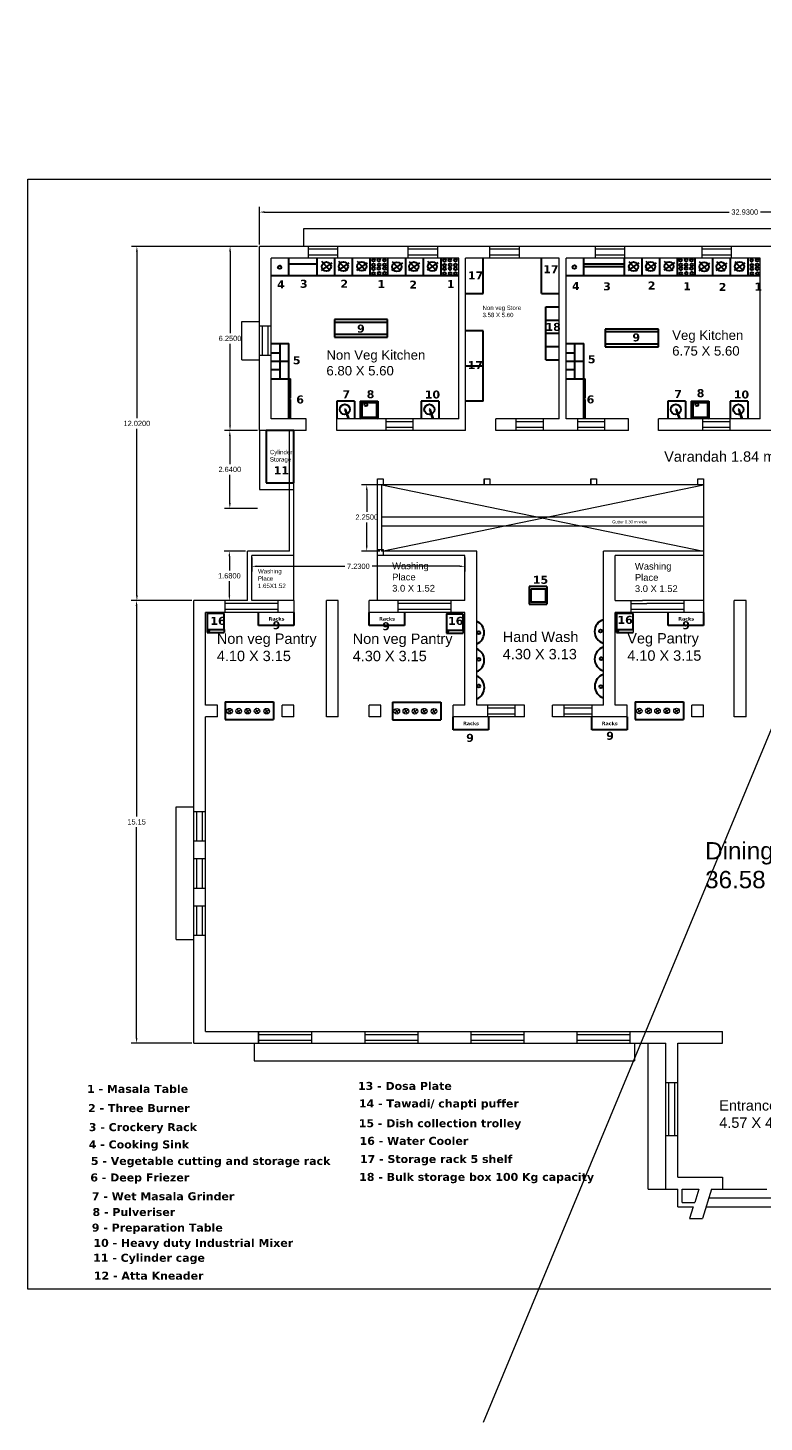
# Model space of a CAD drawing. Header units: inches. Extents: x 101 to 668, y -217 to 99.
# Drawn here: x 620.51 to 645.49, y -95.66 to -48.35 of the extents above; entities that cross this region are included whole.
import ezdxf

# ---------------------------------------------------------------- set-up
doc = ezdxf.new("R2010")
doc.units = ezdxf.units.IN
doc.header["$MEASUREMENT"] = 0
doc.styles.get("Standard").update_dxf_attribs({"font": 'arial.ttf'})
doc.dimstyles.get("Standard").update_dxf_attribs({"dimtxt": 0.18, "dimasz": 0.18, "dimexe": 0.18, "dimexo": 0.0625, "dimgap": 0.09, "dimtad": 0, "dimtih": 1, "dimtoh": 1, "dimdec": 4, "dimzin": 0, "dimdsep": 46, "dimtxsty": 'Standard', "dimcen": 0.09, "dimadec": 0, "dimazin": 0, "dimtfac": 1, "dimtdec": 4, "dimtofl": 0, "dimtmove": 0, "dimatfit": 3, "dimfxl": 1, "dimtolj": 1, "dimtzin": 0, "dimarcsym": 0})

# ---------------------------------------------------------------- blocks, each defined once
blk = doc.blocks.new('*D173')
at = {"color": 0, "lineweight": -2}
for p, q in [((632.456, -63.853), (631.828, -63.853)), ((632.008, -64.033), (632.008, -64.771)), ((632.008, -65.923), (632.008, -65.135)), ((632.456, -66.103), (631.828, -66.103))]:
    blk.add_line(p, q, dxfattribs=at)
at = {"color": 0}
for points in [[(631.978, -64.033), (632.038, -64.033), (632.008, -63.853)], [(631.978, -65.923), (632.038, -65.923), (632.008, -66.103)]]:
    blk.add_solid(points, dxfattribs=at)
at = {"layer": 'Defpoints', "color": 0}
for p in [(632.008, -63.853), (632.519, -63.853), (632.519, -66.103)]:
    blk.add_point(p, dxfattribs=at)
at = {"color": 0, "insert": (632.008, -64.953), "char_height": 0.18, "attachment_point": 5}
blk.add_mtext('\\A1;2.2500', dxfattribs=at)
blk = doc.blocks.new('*D174')
at = {"color": 0, "lineweight": -2}
for p, q in [((626.076, -67.783), (624.019, -67.783)), ((624.199, -67.963), (624.199, -75.111)), ((624.199, -82.623), (624.199, -75.475)), ((626.076, -82.803), (624.019, -82.803))]:
    blk.add_line(p, q, dxfattribs=at)
at = {"color": 0}
for points in [[(624.169, -67.963), (624.229, -67.963), (624.199, -67.783)], [(624.169, -82.623), (624.229, -82.623), (624.199, -82.803)]]:
    blk.add_solid(points, dxfattribs=at)
at = {"layer": 'Defpoints', "color": 0}
for p in [(626.139, -67.783), (624.199, -82.803), (626.139, -82.803)]:
    blk.add_point(p, dxfattribs=at)
at = {"color": 0, "insert": (624.199, -75.293), "char_height": 0.18, "attachment_point": 5}
blk.add_mtext('\\A1;15.15', dxfattribs=at)
blk = doc.blocks.new('*D175')
at = {"color": 0, "lineweight": -2}
for p, q in [((627.896, -66.103), (627.167, -66.103)), ((627.347, -66.283), (627.347, -66.761)), ((627.347, -67.603), (627.347, -67.125)), ((627.896, -67.783), (627.167, -67.783))]:
    blk.add_line(p, q, dxfattribs=at)
at = {"color": 0}
for points in [[(627.317, -66.283), (627.377, -66.283), (627.347, -66.103)], [(627.317, -67.603), (627.377, -67.603), (627.347, -67.783)]]:
    blk.add_solid(points, dxfattribs=at)
at = {"layer": 'Defpoints', "color": 0}
for p in [(627.347, -66.103), (627.959, -66.103), (627.959, -67.783)]:
    blk.add_point(p, dxfattribs=at)
at = {"color": 0, "insert": (627.347, -66.943), "char_height": 0.18, "attachment_point": 5}
blk.add_mtext('\\A1;1.6800', dxfattribs=at)
blk = doc.blocks.new('*D176')
at = {"color": 0, "lineweight": -2}
for p, q in [((628.306, -62.013), (627.183, -62.013)), ((627.363, -62.193), (627.363, -63.151)), ((627.363, -64.473), (627.363, -63.515)), ((628.306, -64.653), (627.183, -64.653))]:
    blk.add_line(p, q, dxfattribs=at)
at = {"color": 0}
for points in [[(627.333, -62.193), (627.393, -62.193), (627.363, -62.013)], [(627.333, -64.473), (627.393, -64.473), (627.363, -64.653)]]:
    blk.add_solid(points, dxfattribs=at)
at = {"layer": 'Defpoints', "color": 0}
for p in [(627.363, -62.013), (628.369, -62.013), (628.369, -64.653)]:
    blk.add_point(p, dxfattribs=at)
at = {"color": 0, "insert": (627.363, -63.333), "char_height": 0.18, "attachment_point": 5}
blk.add_mtext('\\A1;2.6400', dxfattribs=at)
blk = doc.blocks.new('*D177')
at = {"color": 0, "lineweight": -2}
for p, q in [((628.306, -55.763), (627.19, -55.763)), ((627.37, -55.943), (627.37, -58.706)), ((627.37, -61.833), (627.37, -59.07)), ((628.306, -62.013), (627.19, -62.013))]:
    blk.add_line(p, q, dxfattribs=at)
at = {"color": 0}
for points in [[(627.34, -55.943), (627.4, -55.943), (627.37, -55.763)], [(627.34, -61.833), (627.4, -61.833), (627.37, -62.013)]]:
    blk.add_solid(points, dxfattribs=at)
at = {"layer": 'Defpoints', "color": 0}
for p in [(628.369, -55.763), (627.37, -62.013), (628.369, -62.013)]:
    blk.add_point(p, dxfattribs=at)
at = {"color": 0, "insert": (627.37, -58.888), "char_height": 0.18, "attachment_point": 5}
blk.add_mtext('\\A1;6.2500', dxfattribs=at)
blk = doc.blocks.new('*D178')
at = {"color": 0, "lineweight": -2}
for p, q in [((628.369, -55.701), (628.369, -54.42)), ((628.549, -54.6), (644.301, -54.6)), ((661.119, -54.6), (645.367, -54.6)), ((661.299, -55.701), (661.299, -54.42))]:
    blk.add_line(p, q, dxfattribs=at)
at = {"color": 0}
for points in [[(628.549, -54.57), (628.549, -54.63), (628.369, -54.6)], [(661.119, -54.57), (661.119, -54.63), (661.299, -54.6)]]:
    blk.add_solid(points, dxfattribs=at)
at = {"layer": 'Defpoints', "color": 0}
for p in [(661.299, -54.6), (628.369, -55.763), (661.299, -55.763)]:
    blk.add_point(p, dxfattribs=at)
at = {"color": 0, "insert": (644.834, -54.6), "char_height": 0.18, "attachment_point": 5}
blk.add_mtext('\\A1;32.9300', dxfattribs=at)
blk = doc.blocks.new('*D168')
at = {"color": 0, "lineweight": -2}
for p, q in [((628.306, -55.763), (624.029, -55.763)), ((624.209, -55.943), (624.209, -61.591)), ((624.209, -67.603), (624.209, -61.955)), ((626.076, -67.783), (624.029, -67.783))]:
    blk.add_line(p, q, dxfattribs=at)
at = {"color": 0}
for points in [[(624.179, -55.943), (624.239, -55.943), (624.209, -55.763)], [(624.179, -67.603), (624.239, -67.603), (624.209, -67.783)]]:
    blk.add_solid(points, dxfattribs=at)
at = {"layer": 'Defpoints', "color": 0}
for p in [(624.209, -55.763), (628.369, -55.763), (626.139, -67.783)]:
    blk.add_point(p, dxfattribs=at)
at = {"color": 0, "insert": (624.209, -61.773), "char_height": 0.18, "attachment_point": 5}
blk.add_mtext('\\A1;12.0200', dxfattribs=at)
blk = doc.blocks.new('*D169')
at = {"color": 0, "lineweight": -2}
for p, q in [((628.109, -66.316), (628.109, -66.8)), ((628.289, -66.62), (631.261, -66.62)), ((635.159, -66.62), (632.187, -66.62)), ((635.339, -66.316), (635.339, -66.8))]:
    blk.add_line(p, q, dxfattribs=at)
at = {"color": 0}
for points in [[(628.289, -66.59), (628.289, -66.65), (628.109, -66.62)], [(635.159, -66.59), (635.159, -66.65), (635.339, -66.62)]]:
    blk.add_solid(points, dxfattribs=at)
at = {"layer": 'Defpoints', "color": 0}
for p in [(628.109, -66.253), (635.339, -66.253), (635.339, -66.62)]:
    blk.add_point(p, dxfattribs=at)
at = {"color": 0, "insert": (631.724, -66.62), "char_height": 0.18, "attachment_point": 5}
blk.add_mtext('\\A1;7.2300', dxfattribs=at)
blk = doc.blocks.new('*D170')
at = {"color": 0, "lineweight": -2}
for p, q in [((628.306, -62.013), (627.183, -62.013)), ((627.363, -62.193), (627.363, -63.151)), ((627.363, -64.473), (627.363, -63.515)), ((628.306, -64.653), (627.183, -64.653))]:
    blk.add_line(p, q, dxfattribs=at)
at = {"color": 0}
for points in [[(627.333, -62.193), (627.393, -62.193), (627.363, -62.013)], [(627.333, -64.473), (627.393, -64.473), (627.363, -64.653)]]:
    blk.add_solid(points, dxfattribs=at)
at = {"layer": 'Defpoints', "color": 0}
for p in [(627.363, -62.013), (628.369, -62.013), (628.369, -64.653)]:
    blk.add_point(p, dxfattribs=at)
at = {"color": 0, "insert": (627.363, -63.333), "char_height": 0.18, "attachment_point": 5}
blk.add_mtext('\\A1;2.6400', dxfattribs=at)
blk = doc.blocks.new('*D171')
at = {"color": 0, "lineweight": -2}
for p, q in [((628.306, -55.763), (627.19, -55.763)), ((627.37, -55.943), (627.37, -58.706)), ((627.37, -61.833), (627.37, -59.07)), ((628.306, -62.013), (627.19, -62.013))]:
    blk.add_line(p, q, dxfattribs=at)
at = {"color": 0}
for points in [[(627.34, -55.943), (627.4, -55.943), (627.37, -55.763)], [(627.34, -61.833), (627.4, -61.833), (627.37, -62.013)]]:
    blk.add_solid(points, dxfattribs=at)
at = {"layer": 'Defpoints', "color": 0}
for p in [(628.369, -55.763), (627.37, -62.013), (628.369, -62.013)]:
    blk.add_point(p, dxfattribs=at)
at = {"color": 0, "insert": (627.37, -58.888), "char_height": 0.18, "attachment_point": 5}
blk.add_mtext('\\A1;6.2500', dxfattribs=at)
blk = doc.blocks.new('*D172')
at = {"color": 0, "lineweight": -2}
for p, q in [((628.369, -55.701), (628.369, -54.42)), ((628.549, -54.6), (644.301, -54.6)), ((661.119, -54.6), (645.367, -54.6)), ((661.299, -55.701), (661.299, -54.42))]:
    blk.add_line(p, q, dxfattribs=at)
at = {"color": 0}
for points in [[(628.549, -54.57), (628.549, -54.63), (628.369, -54.6)], [(661.119, -54.57), (661.119, -54.63), (661.299, -54.6)]]:
    blk.add_solid(points, dxfattribs=at)
at = {"layer": 'Defpoints', "color": 0}
for p in [(661.299, -54.6), (628.369, -55.763), (661.299, -55.763)]:
    blk.add_point(p, dxfattribs=at)
at = {"color": 0, "insert": (644.834, -54.6), "char_height": 0.18, "attachment_point": 5}
blk.add_mtext('\\A1;32.9300', dxfattribs=at)

msp = doc.modelspace()

# ---------------------------------------------------------------- linework, layer by layer
for p, q in [((635.97259, -95.65996), (655.61376, -48.34965)), ((659.53628, -55.16302), (629.86594, -55.16302)), ((629.86594, -55.16302), (629.86594, -55.76302)), ((659.53628, -55.16302), (629.86594, -55.16302)), ((629.86594, -55.16302), (629.86594, -55.76302)), ((661.29895, -55.76302), (628.36895, -55.76302)), ((628.36895, -62.01302), (628.36895, -55.76302)), ((661.29895, -55.76302), (628.36895, -55.76302)), ((628.36895, -62.01302), (628.36895, -55.76302)), ((630.01594, -55.76302), (630.01594, -56.16302)), ((630.01594, -55.76302), (630.01594, -56.16302)), ((631.01594, -55.76302), (631.01594, -56.16302)), ((631.01594, -55.76302), (631.01594, -56.16302)), ((633.40533, -55.76302), (633.40533, -56.16302)), ((633.40533, -55.76302), (633.40533, -56.16302)), ((634.40533, -55.76302), (634.40533, -56.16302)), ((634.40533, -55.76302), (634.40533, -56.16302)), ((636.17447, -55.76302), (636.17447, -56.16302)), ((636.17447, -55.76302), (636.17447, -56.16302)), ((637.17447, -55.76302), (637.17447, -56.16302)), ((637.17447, -55.76302), (637.17447, -56.16302)), ((639.75857, -55.76302), (639.75857, -56.16302)), ((639.75857, -55.76302), (639.75857, -56.16302)), ((640.75857, -55.76302), (640.75857, -56.16302)), ((640.75857, -55.76302), (640.75857, -56.16302)), ((643.37711, -55.76302), (643.37711, -56.16302)), ((643.37711, -55.76302), (643.37711, -56.16302)), ((644.37711, -55.76302), (644.37711, -56.16302)), ((644.37711, -55.76302), (644.37711, -56.16302)), ((632.34895, -56.16302), (628.76895, -56.16302)), ((628.76895, -61.61302), (628.76895, -56.16302)), ((632.34895, -56.16302), (628.76895, -56.16302)), ((628.76895, -61.61302), (628.76895, -56.16302)), ((631.01594, -55.86302), (630.01594, -55.86302)), ((631.01594, -55.86302), (630.01594, -55.86302)), ((631.01594, -56.06302), (630.01594, -56.06302)), ((631.01594, -56.06302), (630.01594, -56.06302)), ((635.12895, -56.16302), (632.34895, -56.16302)), ((635.12895, -56.16302), (632.34895, -56.16302)), ((634.40533, -55.86302), (633.40533, -55.86302)), ((634.40533, -55.86302), (633.40533, -55.86302)), ((634.40533, -56.06302), (633.40533, -56.06302)), ((634.40533, -56.06302), (633.40533, -56.06302)), ((635.12895, -57.68302), (635.12895, -56.16302)), ((638.10895, -56.16302), (635.35895, -56.16302)), ((638.53895, -56.16302), (635.35895, -56.16302)), ((635.35895, -57.68302), (635.35895, -56.16302)), ((635.95895, -57.36302), (635.95895, -56.16302)), ((637.17447, -55.86302), (636.17447, -55.86302)), ((637.17447, -55.86302), (636.17447, -55.86302)), ((637.17447, -56.06302), (636.17447, -56.06302)), ((637.17447, -56.06302), (636.17447, -56.06302)), ((638.53895, -56.16302), (638.33895, -56.16302)), ((638.53895, -61.61302), (638.53895, -56.16302)), ((642.31109, -56.16302), (638.76895, -56.16302)), ((642.31109, -56.16302), (638.76895, -56.16302)), ((638.76895, -61.61302), (638.76895, -56.16302)), ((640.75857, -55.86302), (639.75857, -55.86302)), ((640.75857, -55.86302), (639.75857, -55.86302)), ((640.75857, -56.06302), (639.75857, -56.06302)), ((640.75857, -56.06302), (639.75857, -56.06302)), ((645.12373, -56.16302), (642.31109, -56.16302)), ((645.35373, -56.16302), (642.31109, -56.16302)), ((644.37711, -55.86302), (643.37711, -55.86302)), ((644.37711, -55.86302), (643.37711, -55.86302)), ((644.37711, -56.06302), (643.37711, -56.06302)), ((644.37711, -56.06302), (643.37711, -56.06302)), ((645.35373, -57.68302), (645.35373, -56.16302)), ((635.12895, -61.61302), (635.12895, -57.68302)), ((635.35895, -62.01302), (635.35895, -57.68302)), ((645.35373, -61.61302), (645.35373, -57.68302)), ((627.76895, -59.60861), (627.76895, -58.30861)), ((627.76895, -58.30861), (628.36895, -58.30861)), ((627.76895, -59.60861), (627.76895, -58.30861)), ((627.76895, -58.30861), (628.36895, -58.30861)), ((628.36895, -58.45861), (628.76895, -58.45861)), ((628.36895, -58.45861), (628.76895, -58.45861)), ((628.46895, -59.45861), (628.46895, -58.45861)), ((628.46895, -59.45861), (628.46895, -58.45861)), ((628.66895, -59.45861), (628.66895, -58.45861)), ((628.66895, -59.45861), (628.66895, -58.45861)), ((627.76895, -59.60861), (628.36895, -59.60861)), ((627.76895, -59.60861), (628.36895, -59.60861)), ((628.36895, -59.45861), (628.76895, -59.45861)), ((628.36895, -59.45861), (628.76895, -59.45861)), ((629.94895, -61.61302), (628.76895, -61.61302)), ((629.94895, -61.61302), (628.76895, -61.61302)), ((629.94895, -62.01302), (629.94895, -61.61302)), ((629.94895, -62.01302), (629.94895, -61.61302)), ((632.57895, -61.61302), (630.98895, -61.61302)), ((630.98895, -62.01302), (630.98895, -61.61302)), ((632.57895, -61.61302), (630.98895, -61.61302)), ((630.98895, -62.01302), (630.98895, -61.61302)), ((635.12895, -61.61302), (632.57895, -61.61302)), ((635.12895, -61.61302), (632.57895, -61.61302)), ((632.66895, -62.01302), (632.66895, -61.61302)), ((632.66895, -62.01302), (632.66895, -61.61302)), ((633.58895, -61.71302), (632.66895, -61.71302)), ((633.58895, -61.71302), (632.66895, -61.71302)), ((633.58895, -61.91302), (632.66895, -61.91302)), ((633.58895, -61.91302), (632.66895, -61.91302)), ((633.58895, -62.01302), (633.58895, -61.61302)), ((633.58895, -62.01302), (633.58895, -61.61302)), ((638.10895, -61.61302), (636.38895, -61.61302)), ((636.38895, -62.01302), (636.38895, -61.61302)), ((638.53895, -61.61302), (636.38895, -61.61302)), ((636.38895, -62.01302), (636.38895, -61.61302)), ((637.07895, -62.01302), (637.07895, -61.61302)), ((637.07895, -62.01302), (637.07895, -61.61302)), ((638.00895, -61.71302), (637.07895, -61.71302)), ((638.00895, -61.71302), (637.07895, -61.71302)), ((638.00895, -61.91302), (637.07895, -61.91302)), ((638.00895, -61.91302), (637.07895, -61.91302)), ((638.00895, -62.01302), (638.00895, -61.61302)), ((638.00895, -62.01302), (638.00895, -61.61302)), ((638.53895, -61.61302), (638.33895, -61.61302)), ((640.88895, -61.61302), (638.76895, -61.61302)), ((640.88895, -61.61302), (638.76895, -61.61302)), ((639.16895, -62.01302), (639.16895, -61.61302)), ((639.16895, -62.01302), (639.16895, -61.61302)), ((640.08895, -61.71302), (639.16895, -61.71302)), ((640.08895, -61.71302), (639.16895, -61.71302)), ((640.08895, -61.91302), (639.16895, -61.91302)), ((640.08895, -61.91302), (639.16895, -61.91302)), ((640.08895, -62.01302), (640.08895, -61.61302)), ((640.08895, -62.01302), (640.08895, -61.61302)), ((640.88895, -62.01302), (640.88895, -61.61302)), ((640.88895, -62.01302), (640.88895, -61.61302)), ((645.12373, -61.61302), (641.90895, -61.61302)), ((641.90895, -62.01302), (641.90895, -61.61302)), ((645.35373, -61.61302), (641.90895, -61.61302)), ((641.90895, -62.01302), (641.90895, -61.61302)), ((643.40895, -62.01302), (643.40895, -61.61302)), ((643.40895, -62.01302), (643.40895, -61.61302)), ((644.33895, -61.71302), (643.40895, -61.71302)), ((644.33895, -61.71302), (643.40895, -61.71302)), ((644.33895, -61.91302), (643.40895, -61.91302)), ((644.33895, -61.91302), (643.40895, -61.91302)), ((644.33895, -62.01302), (644.33895, -61.61302)), ((644.33895, -62.01302), (644.33895, -61.61302)), ((628.36895, -62.01302), (628.36895, -64.01302)), ((629.38895, -62.01302), (628.36895, -62.01302)), ((629.38895, -62.01302), (628.59895, -62.01302)), ((628.59895, -62.01302), (628.59895, -63.78302)), ((629.94895, -62.01302), (629.38895, -62.01302)), ((629.38895, -64.65302), (629.38895, -62.01302)), ((629.94895, -62.01302), (629.53895, -62.01302)), ((629.53895, -65.35302), (629.53895, -62.01302)), ((635.35895, -62.01302), (630.98895, -62.01302)), ((635.35895, -62.01302), (630.98895, -62.01302)), ((640.88895, -62.01302), (636.38895, -62.01302)), ((640.88895, -62.01302), (636.38895, -62.01302)), ((645.89895, -62.01302), (641.90895, -62.01302)), ((645.89895, -62.01302), (641.90895, -62.01302)), ((628.59895, -63.78302), (629.53895, -63.78302)), ((629.53895, -66.10302), (629.53895, -63.78302)), ((632.36895, -63.85302), (632.36895, -63.65302)), ((632.36895, -63.65302), (632.56895, -63.65302)), ((643.43895, -63.85302), (632.36895, -63.85302)), ((632.36895, -67.78302), (632.36895, -63.85302)), ((632.56895, -63.85302), (632.36895, -63.85302)), ((632.51895, -66.10302), (632.51895, -63.85302)), ((632.51895, -63.85302), (643.43895, -66.10302)), ((632.51895, -66.10302), (643.43895, -63.85302)), ((632.56895, -63.65302), (632.56895, -63.85302)), ((635.98895, -63.65302), (635.98895, -63.85302)), ((635.98895, -63.85302), (635.98895, -63.65302)), ((635.98895, -63.65302), (636.18895, -63.65302)), ((636.18895, -63.85302), (635.98895, -63.85302)), ((636.18895, -63.65302), (636.18895, -63.85302)), ((639.60895, -63.65302), (639.60895, -63.85302)), ((639.60895, -63.85302), (639.60895, -63.65302)), ((639.60895, -63.65302), (639.80895, -63.65302)), ((639.80895, -63.85302), (639.60895, -63.85302)), ((639.80895, -63.65302), (639.80895, -63.85302)), ((643.23895, -63.85302), (643.23895, -63.65302)), ((643.23895, -63.65302), (643.43895, -63.65302)), ((643.43895, -63.85302), (643.23895, -63.85302)), ((643.43895, -63.65302), (643.43895, -63.85302)), ((643.43895, -63.85302), (643.43895, -68.18302)), ((628.36895, -64.01302), (629.53895, -64.01302)), ((629.38895, -64.65302), (629.38895, -64.01302)), ((629.38895, -66.10302), (629.38895, -64.65302)), ((643.43895, -64.95302), (632.51895, -64.95302)), ((643.43895, -65.25302), (632.51895, -65.25302)), ((628.36895, -66.10302), (627.95895, -66.10302)), ((627.95895, -67.78302), (627.95895, -66.10302)), ((629.38895, -66.10302), (628.36895, -66.10302)), ((629.53895, -67.78302), (629.53895, -66.10302)), ((632.36895, -66.25302), (632.36895, -66.05302)), ((632.36895, -66.05302), (632.56895, -66.05302)), ((635.73895, -66.10302), (632.51895, -66.10302)), ((632.56895, -66.05302), (632.56895, -66.25302)), ((635.73895, -71.33302), (635.73895, -66.10302)), ((643.43895, -66.10302), (640.03895, -66.10302)), ((640.03895, -67.78302), (640.03895, -66.10302)), ((629.53895, -66.25302), (628.10895, -66.25302)), ((628.10895, -67.78302), (628.10895, -66.25302)), ((635.33895, -66.25302), (632.36895, -66.25302)), ((632.56895, -66.25302), (632.36895, -66.25302)), ((635.33895, -67.78302), (635.33895, -66.25302)), ((643.43895, -66.25302), (640.43895, -66.25302)), ((640.43895, -67.78302), (640.43895, -66.25302)), ((627.95895, -67.78302), (626.13895, -67.78302)), ((626.13895, -82.80302), (626.13895, -67.78302)), ((627.19665, -67.78302), (627.19665, -68.18302)), ((628.10895, -67.88302), (627.19665, -67.88302)), ((628.99665, -68.08302), (627.19665, -68.08302)), ((629.53895, -67.78302), (628.10895, -67.78302)), ((628.99665, -67.88302), (628.10895, -67.88302)), ((628.99665, -67.78302), (628.99665, -68.18302)), ((629.53895, -67.78302), (629.53895, -68.18302)), ((631.03895, -67.78302), (630.63895, -67.78302)), ((630.63895, -71.73302), (630.63895, -67.78302)), ((631.03895, -71.73302), (631.03895, -67.78302)), ((632.51895, -67.78302), (632.08895, -67.78302)), ((632.08895, -68.18302), (632.08895, -67.78302)), ((634.15895, -67.78302), (632.51895, -67.78302)), ((633.06237, -67.78302), (633.06237, -68.18302)), ((634.00895, -67.88302), (633.06237, -67.88302)), ((634.86237, -68.08302), (633.06237, -68.08302)), ((634.86237, -67.88302), (634.00895, -67.88302)), ((635.33895, -67.78302), (634.15895, -67.78302)), ((634.86237, -67.78302), (634.86237, -68.18302)), ((640.03895, -71.33302), (640.03895, -67.78302)), ((640.43895, -67.78302), (641.35895, -67.78302)), ((640.971, -67.78302), (640.971, -68.18302)), ((640.971, -67.88302), (641.50895, -67.88302)), ((642.771, -68.08302), (640.971, -68.08302)), ((643.43895, -67.78302), (641.35895, -67.78302)), ((642.771, -67.88302), (641.50895, -67.88302)), ((642.771, -67.78302), (642.771, -68.18302)), ((644.87895, -67.78302), (644.47895, -67.78302)), ((644.47895, -71.73302), (644.47895, -67.78302)), ((644.87895, -71.73302), (644.87895, -67.78302)), ((629.53895, -68.18302), (626.53895, -68.18302)), ((626.53895, -71.33302), (626.53895, -68.18302)), ((635.33895, -68.18302), (632.08895, -68.18302)), ((635.33895, -71.33302), (635.33895, -68.18302)), ((643.43895, -68.18302), (640.43895, -68.18302)), ((640.43895, -71.33302), (640.43895, -68.18302)), ((641.04887, -68.76764), (641.04887, -68.86764)), ((627.19665, -69.45426), (627.19665, -69.45426)), ((633.06237, -69.65328), (633.06237, -69.65328)), ((626.93895, -71.33302), (626.53895, -71.33302)), ((626.93895, -71.73302), (626.93895, -71.33302)), ((629.53895, -71.33302), (629.13895, -71.33302)), ((629.13895, -71.73302), (629.13895, -71.33302)), ((629.53895, -71.73302), (629.53895, -71.33302)), ((632.48895, -71.33302), (632.08895, -71.33302)), ((632.08895, -71.73302), (632.08895, -71.33302)), ((632.48895, -71.73302), (632.48895, -71.33302)), ((635.33895, -71.33302), (634.93895, -71.33302)), ((634.93895, -71.73302), (634.93895, -71.33302)), ((637.35895, -71.33302), (635.73895, -71.33302)), ((636.12199, -71.73302), (636.12199, -71.33302)), ((637.04199, -71.43302), (636.12199, -71.43302)), ((637.04199, -71.73302), (637.04199, -71.33302)), ((637.35895, -71.73302), (637.35895, -71.33302)), ((640.03895, -71.33302), (638.30895, -71.33302)), ((638.30895, -71.73302), (638.30895, -71.33302)), ((638.70895, -71.73302), (638.70895, -71.33302)), ((639.65895, -71.43302), (638.70895, -71.43302)), ((639.65895, -71.73302), (639.65895, -71.33302)), ((640.83895, -71.33302), (640.43895, -71.33302)), ((640.83895, -71.73302), (640.83895, -71.33302)), ((643.43895, -71.33302), (643.03895, -71.33302)), ((643.03895, -71.73302), (643.03895, -71.33302)), ((643.43895, -71.73302), (643.43895, -71.33302)), ((626.93895, -71.73302), (626.53895, -71.73302)), ((626.53895, -82.40302), (626.53895, -71.73302)), ((629.53895, -71.73302), (629.13895, -71.73302)), ((631.03895, -71.73302), (630.63895, -71.73302)), ((632.48895, -71.73302), (632.08895, -71.73302)), ((637.35895, -71.73302), (634.93895, -71.73302)), ((637.04199, -71.63302), (636.12199, -71.63302)), ((640.83895, -71.73302), (638.30895, -71.73302)), ((639.65895, -71.63302), (638.70895, -71.63302)), ((643.43895, -71.73302), (643.03895, -71.73302)), ((644.87895, -71.73302), (644.47895, -71.73302)), ((625.53895, -79.28601), (625.53895, -74.78601)), ((625.53895, -74.78601), (626.13895, -74.78601)), ((626.13895, -74.93601), (626.53895, -74.93601)), ((626.23895, -75.93601), (626.23895, -74.93601)), ((626.43895, -75.93601), (626.43895, -74.93601)), ((626.13895, -75.93601), (626.53895, -75.93601)), ((626.13895, -76.53601), (626.53895, -76.53601)), ((626.23895, -77.53601), (626.23895, -76.53601)), ((626.43895, -77.53601), (626.43895, -76.53601)), ((626.13895, -77.53601), (626.53895, -77.53601)), ((626.13895, -78.13601), (626.53895, -78.13601)), ((626.23895, -79.13601), (626.23895, -78.13601)), ((626.43895, -79.13601), (626.43895, -78.13601)), ((625.53895, -79.28601), (626.13895, -79.28601)), ((626.13895, -79.13601), (626.53895, -79.13601)), ((626.53895, -82.40302), (644.08395, -82.40302)), ((628.33895, -82.80302), (628.33895, -82.40302)), ((628.33895, -82.40302), (628.33895, -82.80302)), ((628.33895, -82.50302), (630.13895, -82.50302)), ((628.33895, -82.70302), (630.13895, -82.70302)), ((630.13895, -82.40302), (630.13895, -82.80302)), ((631.93895, -82.40302), (631.93895, -82.80302)), ((631.93895, -82.40302), (631.93895, -82.80302)), ((631.93895, -82.50302), (633.73895, -82.50302)), ((631.93895, -82.70302), (633.73895, -82.70302)), ((633.73895, -82.40302), (633.73895, -82.80302)), ((635.53895, -82.40302), (635.53895, -82.80302)), ((635.53895, -82.40302), (635.53895, -82.80302)), ((635.53895, -82.50302), (637.33895, -82.50302)), ((635.53895, -82.70302), (637.33895, -82.70302)), ((637.33895, -82.40302), (637.33895, -82.80302)), ((639.13895, -82.40302), (639.13895, -82.80302)), ((639.13895, -82.40302), (639.13895, -82.80302)), ((639.13895, -82.50302), (640.93895, -82.50302)), ((639.13895, -82.70302), (640.93895, -82.70302)), ((640.93895, -82.40302), (640.93895, -82.80302)), ((644.08395, -82.80302), (644.08395, -82.40302)), ((626.13895, -82.80302), (642.15895, -82.80302)), ((628.18895, -82.80302), (628.18895, -83.40302)), ((628.33895, -82.80302), (628.33895, -82.80302)), ((631.93895, -82.80302), (631.93895, -82.80302)), ((635.53895, -82.80302), (635.53895, -82.80302)), ((639.13895, -82.80302), (639.13895, -82.80302)), ((641.08895, -82.80302), (641.08895, -83.40302)), ((641.55895, -87.75302), (641.55895, -82.80302)), ((642.15895, -87.75302), (642.15895, -82.80302)), ((642.55895, -82.80302), (644.08395, -82.80302)), ((642.55895, -87.35302), (642.55895, -82.80302)), ((628.18895, -83.40302), (641.08895, -83.40302)), ((642.15895, -84.13526), (642.55895, -84.13526)), ((642.25895, -85.93526), (642.25895, -84.13526)), ((642.45895, -85.93526), (642.45895, -84.13526)), ((642.15895, -85.93526), (642.55895, -85.93526)), ((642.55895, -87.35302), (644.08395, -87.35302)), ((644.08395, -87.35302), (644.08395, -87.75302)), ((641.55895, -87.75302), (642.55895, -87.75302)), ((642.55895, -88.35302), (642.55895, -87.75302)), ((642.70895, -87.75302), (643.27466, -87.75302)), ((642.70895, -87.75302), (643.27466, -87.75302)), ((642.70895, -88.20302), (642.70895, -87.75302)), ((643.27466, -87.75302), (643.13484, -88.20302)), ((643.70966, -87.75302), (643.39895, -88.75302)), ((643.70966, -87.75302), (644.08395, -87.75302)), ((643.70966, -87.75302), (645.58395, -87.75302)), ((642.55895, -88.35302), (643.08823, -88.35302)), ((642.70895, -88.20302), (643.13484, -88.20302)), ((643.08823, -88.35302), (642.96395, -88.75302)), ((643.52323, -88.35302), (646.14466, -88.35302)), ((643.61645, -88.05302), (646.05145, -88.05302)), ((642.96395, -88.75302), (643.39895, -88.75302))]:
    msp.add_line(p, q)
at = {"color": 3, "lineweight": 40}
for p, q in [((629.36895, -56.76302), (629.36895, -56.16302)), ((630.32895, -56.76302), (630.32895, -56.16302)), ((630.77271, -56.59717), (630.48639, -56.27947)), ((630.92895, -56.76302), (630.92895, -56.16302)), ((631.35041, -56.59647), (631.06409, -56.27877)), ((631.52895, -56.76302), (631.52895, -56.16302)), ((631.9761, -56.59582), (631.68978, -56.27812)), ((632.12895, -56.76302), (632.12895, -56.16302)), ((632.72895, -56.76302), (632.72895, -56.16302)), ((633.16789, -56.6057), (632.88157, -56.288)), ((633.32895, -56.76302), (633.32895, -56.16302)), ((633.74467, -56.60108), (633.45835, -56.28338)), ((633.92895, -56.76302), (633.92895, -56.16302)), ((634.36966, -56.5936), (634.08334, -56.2759)), ((634.52895, -56.76302), (634.52895, -56.16302)), ((635.95895, -57.36302), (635.95895, -56.16302)), ((637.93895, -57.36302), (637.93895, -56.16302)), ((639.36895, -56.76302), (639.36895, -56.16302)), ((640.75373, -56.76302), (640.75373, -56.16302)), ((641.19364, -56.60138), (640.90732, -56.28368)), ((641.35373, -56.76302), (641.35373, -56.16302)), ((641.77865, -56.59727), (641.49233, -56.27956)), ((641.95373, -56.76302), (641.95373, -56.16302)), ((642.40074, -56.59315), (642.11442, -56.27545)), ((642.55373, -56.76302), (642.55373, -56.16302)), ((643.15373, -56.76302), (643.15373, -56.16302)), ((643.58757, -56.6093), (643.30124, -56.2916)), ((643.75373, -56.76302), (643.75373, -56.16302)), ((644.17192, -56.60643), (643.8856, -56.28873)), ((644.35373, -56.76302), (644.35373, -56.16302)), ((644.79082, -56.60068), (644.5045, -56.28297)), ((644.95373, -56.76302), (644.95373, -56.16302)), ((632.34895, -56.76302), (628.76895, -56.76302)), ((630.32895, -56.36302), (629.36895, -56.36302)), ((630.82333, -56.31898), (630.45792, -56.5782)), ((631.40103, -56.31828), (631.03561, -56.5775)), ((632.02672, -56.31763), (631.66131, -56.57685)), ((635.12895, -56.76302), (632.34895, -56.76302)), ((633.21851, -56.32752), (632.8531, -56.58673)), ((633.79529, -56.32289), (633.42987, -56.58211)), ((634.42028, -56.31542), (634.05487, -56.57464)), ((642.77373, -56.76302), (638.76895, -56.76302)), ((640.75373, -56.36302), (639.36895, -56.36302)), ((640.75373, -56.46302), (639.36895, -56.46302)), ((641.24426, -56.3232), (640.87885, -56.58241)), ((641.82927, -56.31908), (641.46386, -56.5783)), ((642.45136, -56.31496), (642.08595, -56.57418)), ((645.35373, -56.76302), (642.74109, -56.76302)), ((643.63819, -56.33112), (643.27277, -56.59034)), ((644.22254, -56.32824), (643.85713, -56.58746)), ((644.84144, -56.32249), (644.47603, -56.58171)), ((635.35895, -57.36302), (635.95895, -57.36302)), ((637.93895, -57.36302), (638.53895, -57.36302)), ((638.08895, -59.61302), (638.08895, -57.81302)), ((638.08895, -57.81302), (638.53895, -57.81302)), ((630.91248, -58.24376), (630.91248, -58.84376)), ((632.71248, -58.24376), (630.91248, -58.24376)), ((632.71248, -58.34376), (630.91248, -58.34376)), ((632.71248, -58.84376), (632.71248, -58.24376)), ((635.95895, -58.63302), (635.35895, -58.63302)), ((635.95895, -61.01302), (635.95895, -58.63302)), ((635.95895, -61.01302), (635.95895, -58.63302)), ((638.08895, -58.26302), (638.53895, -58.26302)), ((640.10196, -58.56902), (640.10196, -59.16902)), ((641.90196, -58.56902), (640.10196, -58.56902)), ((641.90196, -59.16902), (641.90196, -58.56902)), ((628.76895, -59.06302), (629.36895, -59.06302)), ((629.06895, -60.26302), (629.06895, -59.06302)), ((629.36895, -61.61302), (629.36895, -59.06302)), ((630.91248, -58.74376), (632.71248, -58.74376)), ((630.91248, -58.84376), (632.71248, -58.84376)), ((638.08895, -58.71302), (638.53895, -58.71302)), ((638.76895, -59.06302), (639.36895, -59.06302)), ((639.06895, -60.26302), (639.06895, -59.06302)), ((639.36895, -61.61302), (639.36895, -59.06302)), ((641.90196, -58.66902), (640.10196, -58.66902)), ((640.10196, -59.06902), (641.90196, -59.06902)), ((629.06895, -59.38353), (628.76895, -59.38353)), ((638.08895, -59.16302), (638.53895, -59.16302)), ((639.06895, -59.38353), (638.76895, -59.38353)), ((640.10196, -59.16902), (641.90196, -59.16902)), ((628.76895, -59.66302), (629.36895, -59.66302)), ((629.06895, -59.95397), (628.76895, -59.95397)), ((635.95895, -59.83302), (635.35895, -59.83302)), ((638.08895, -59.61302), (638.53895, -59.61302)), ((638.76895, -59.66302), (639.36895, -59.66302)), ((639.06895, -59.95397), (638.76895, -59.95397)), ((628.76895, -60.26302), (629.41895, -60.26302)), ((629.41895, -60.91302), (629.41895, -60.26302)), ((638.76895, -60.26302), (639.41895, -60.26302)), ((639.41895, -60.91302), (639.41895, -60.26302)), ((629.36895, -60.91302), (629.41895, -60.91302)), ((629.36895, -60.96302), (629.41895, -60.96302)), ((629.41895, -61.61302), (629.41895, -60.96302)), ((630.98895, -61.01302), (630.98895, -61.61302)), ((631.58895, -61.01302), (630.98895, -61.01302)), ((631.58895, -61.01302), (631.58895, -61.61302)), ((631.78895, -61.01302), (632.38895, -61.01302)), ((631.78895, -61.01302), (631.78895, -61.61302)), ((631.83895, -61.06302), (631.78895, -61.01302)), ((632.33895, -61.06302), (632.38895, -61.01302)), ((632.38895, -61.01302), (632.38895, -61.61302)), ((633.85395, -61.01302), (633.85395, -61.61302)), ((634.45395, -61.01302), (633.85395, -61.01302)), ((634.45395, -61.01302), (634.45395, -61.61302)), ((635.95895, -61.01302), (635.35895, -61.01302)), ((639.36895, -60.91302), (639.41895, -60.91302)), ((639.36895, -60.96302), (639.41895, -60.96302)), ((639.41895, -61.61302), (639.41895, -60.96302)), ((642.21938, -61.01377), (642.21938, -61.61377)), ((642.81938, -61.01377), (642.21938, -61.01377)), ((642.81938, -61.01377), (642.81938, -61.61377)), ((643.01938, -61.01377), (643.61938, -61.01377)), ((643.01938, -61.01377), (643.01938, -61.61377)), ((643.06938, -61.06377), (643.01938, -61.01377)), ((643.56938, -61.06377), (643.61938, -61.01377)), ((643.61938, -61.01377), (643.61938, -61.61377)), ((644.33816, -61.01275), (644.33816, -61.61275)), ((644.93816, -61.01275), (644.33816, -61.01275)), ((644.93816, -61.01275), (644.93816, -61.61275)), ((631.29006, -61.28894), (631.26814, -61.29637)), ((631.26814, -61.29637), (631.37556, -61.61302)), ((631.41025, -61.61302), (631.29006, -61.28894)), ((631.83895, -61.06302), (632.33895, -61.06302)), ((631.83895, -61.06302), (631.83895, -61.56302)), ((632.33895, -61.06302), (632.33895, -61.56302)), ((634.15506, -61.28894), (634.13314, -61.29637)), ((634.13314, -61.29637), (634.24056, -61.61302)), ((634.27525, -61.61302), (634.15506, -61.28894)), ((642.52049, -61.28969), (642.49858, -61.29712)), ((642.49858, -61.29712), (642.606, -61.61377)), ((642.64068, -61.61377), (642.52049, -61.28969)), ((643.06938, -61.06377), (643.56938, -61.06377)), ((643.06938, -61.06377), (643.06938, -61.56377)), ((643.56938, -61.06377), (643.56938, -61.56377)), ((644.63927, -61.28867), (644.61736, -61.2961)), ((644.61736, -61.2961), (644.72477, -61.61275)), ((644.75946, -61.61275), (644.63927, -61.28867)), ((631.78895, -61.61302), (631.83895, -61.56302)), ((631.83895, -61.56302), (632.33895, -61.56302)), ((632.33895, -61.56302), (632.38895, -61.61302)), ((643.01938, -61.61377), (643.06938, -61.56377)), ((643.06938, -61.56377), (643.56938, -61.56377)), ((643.56938, -61.56377), (643.61938, -61.61377)), ((629.53895, -62.01302), (628.59895, -62.01302)), ((628.59895, -62.01302), (628.59895, -63.78302)), ((629.53895, -63.78302), (629.53895, -62.01302)), ((628.59895, -63.78302), (629.53895, -63.78302)), ((637.51965, -67.30095), (637.51965, -67.90095)), ((638.11965, -67.30095), (637.51965, -67.30095)), ((638.11965, -67.30095), (638.11965, -67.90095)), ((637.51965, -67.90095), (638.11965, -67.90095)), ((628.33895, -68.62303), (628.33895, -68.18302)), ((629.53895, -68.18302), (629.53895, -68.62303)), ((632.08895, -68.62303), (632.08895, -68.18302)), ((633.28895, -68.18302), (633.28895, -68.62303)), ((642.23895, -68.62303), (642.23895, -68.18302)), ((643.43895, -68.18302), (643.43895, -68.62303)), ((626.59894, -68.76755), (626.59894, -68.86755)), ((626.59894, -68.86755), (627.16853, -68.86755)), ((627.16853, -68.76755), (627.16853, -68.86755)), ((629.53895, -68.62303), (628.33895, -68.62303)), ((633.28895, -68.62303), (632.08895, -68.62303)), ((634.70922, -68.79048), (634.70922, -68.89048)), ((634.70922, -68.89048), (635.27881, -68.89048)), ((635.27881, -68.79048), (635.27881, -68.89048)), ((640.47928, -68.76764), (640.47928, -68.86764)), ((640.47928, -68.86764), (641.04887, -68.86764)), ((643.43895, -68.62303), (642.23895, -68.62303)), ((634.93895, -72.17303), (634.93895, -71.73302)), ((636.13895, -71.73302), (636.13895, -72.17303)), ((639.64421, -72.17303), (639.64421, -71.73302)), ((640.84421, -71.73302), (640.84421, -72.17303)), ((636.13895, -72.17303), (634.93895, -72.17303)), ((640.84421, -72.17303), (639.64421, -72.17303))]:
    msp.add_line(p, q, dxfattribs=at)
at = {"color": 5, "lineweight": 40}
for p, q in [((627.20696, -71.22089), (628.84673, -71.22089)), ((627.20696, -71.22089), (627.20696, -71.82089)), ((628.84673, -71.22089), (628.84673, -71.82089)), ((628.84673, -71.22089), (628.84673, -71.82089)), ((632.88073, -71.2256), (634.52051, -71.2256)), ((632.88073, -71.2256), (632.88073, -71.8256)), ((634.52051, -71.2256), (634.52051, -71.8256)), ((634.52051, -71.2256), (634.52051, -71.8256)), ((641.11064, -71.21435), (642.75042, -71.21435)), ((641.11064, -71.21435), (641.11064, -71.81435)), ((642.75042, -71.21435), (642.75042, -71.81435)), ((642.75042, -71.21435), (642.75042, -71.81435)), ((627.20696, -71.82089), (628.84673, -71.82089)), ((632.88073, -71.8256), (634.52051, -71.8256)), ((641.11064, -71.81435), (642.75042, -71.81435))]:
    msp.add_line(p, q, dxfattribs=at)
at = {"lineweight": 40}
for p, q in [((627.20696, -71.32089), (627.20696, -71.72089)), ((632.88073, -71.3256), (632.88073, -71.7256)), ((641.11064, -71.31435), (641.11064, -71.71435))]:
    msp.add_line(p, q, dxfattribs=at)
at = {"color": 1}
for p, q in [((627.27515, -71.58868), (627.43244, -71.48242)), ((627.40634, -71.61459), (627.30126, -71.45651)), ((627.58439, -71.58585), (627.74169, -71.47959)), ((627.71558, -71.61176), (627.6105, -71.45367)), ((627.8908, -71.58868), (628.04809, -71.48242)), ((628.02198, -71.61459), (627.9169, -71.45651)), ((628.20571, -71.58301), (628.363, -71.47675)), ((628.3369, -71.60892), (628.23182, -71.45084)), ((628.53665, -71.58848), (628.69394, -71.48223)), ((628.66783, -71.6144), (628.56276, -71.45631)), ((632.94893, -71.5934), (633.10622, -71.48714)), ((633.08011, -71.61931), (632.97503, -71.46123)), ((633.25817, -71.59056), (633.41546, -71.4843)), ((633.38935, -71.61648), (633.28427, -71.45839)), ((633.56457, -71.5934), (633.72186, -71.48714)), ((633.69576, -71.61931), (633.59068, -71.46123)), ((633.87949, -71.58773), (634.03678, -71.48147)), ((634.01067, -71.61364), (633.90559, -71.45556)), ((634.21042, -71.5932), (634.36772, -71.48694)), ((634.34161, -71.61911), (634.23653, -71.46103)), ((641.17884, -71.58215), (641.33613, -71.47589)), ((641.31002, -71.60806), (641.20495, -71.44998)), ((641.48808, -71.57931), (641.64537, -71.47305)), ((641.61926, -71.60523), (641.51419, -71.44714)), ((641.79448, -71.58215), (641.95178, -71.47589)), ((641.92567, -71.60806), (641.82059, -71.44998)), ((642.1094, -71.57648), (642.26669, -71.47022)), ((642.24058, -71.60239), (642.13551, -71.44431)), ((642.44033, -71.58195), (642.59763, -71.47569)), ((642.57152, -71.60786), (642.46644, -71.44978))]:
    msp.add_line(p, q, dxfattribs=at)
msp.add_lwpolyline([(620.51105, -53.47983), (668.01557, -53.47983), (668.01557, -91.15312), (620.51105, -91.15312)], close=True)
at = {"color": 3, "lineweight": 40}
for points in [[(637.58455, -67.38106), (638.07086, -67.38106), (638.07086, -67.83227), (637.58455, -67.83227)], [(627.16853, -68.22396), (626.59894, -68.22396), (626.59894, -68.76755), (627.16853, -68.76755)], [(635.27881, -68.24689), (634.70922, -68.24689), (634.70922, -68.79048), (635.27881, -68.79048)], [(641.04887, -68.22404), (640.47928, -68.22404), (640.47928, -68.76764), (641.04887, -68.76764)]]:
    msp.add_lwpolyline(points, close=True, dxfattribs=at)
for centre, radius in [((630.63848, -56.45095), 0.1572), ((631.21529, -56.44618), 0.1572), ((631.83995, -56.44142), 0.1572), ((632.23366, -56.23112), 0.04721), ((632.42028, -56.2264), 0.04721), ((632.60459, -56.22876), 0.04721), ((633.03204, -56.45571), 0.1572), ((633.60886, -56.45095), 0.1572), ((634.23351, -56.44618), 0.1572), ((634.64377, -56.23574), 0.04721), ((634.8304, -56.23102), 0.04721), ((635.01471, -56.23338), 0.04721), ((641.06326, -56.45095), 0.1572), ((641.64008, -56.44618), 0.1572), ((642.26473, -56.44142), 0.1572), ((642.65844, -56.23112), 0.04721), ((642.84507, -56.2264), 0.04721), ((643.02938, -56.22876), 0.04721), ((643.45683, -56.45571), 0.1572), ((644.03364, -56.45095), 0.1572), ((644.6583, -56.44618), 0.1572), ((645.06856, -56.23574), 0.04721), ((645.25518, -56.23102), 0.04721), ((629.05425, -56.47258), 0.05796), ((632.23597, -56.5191), 0.04721), ((632.23834, -56.394), 0.04721), ((632.24065, -56.68198), 0.04721), ((632.4226, -56.51438), 0.04721), ((632.42496, -56.38927), 0.04721), ((632.42727, -56.67726), 0.04721), ((632.60691, -56.51674), 0.04721), ((632.60927, -56.39164), 0.04721), ((632.61158, -56.67962), 0.04721), ((634.64609, -56.52372), 0.04721), ((634.64845, -56.39862), 0.04721), ((634.65077, -56.6866), 0.04721), ((634.83271, -56.519), 0.04721), ((634.83508, -56.39389), 0.04721), ((634.83739, -56.68188), 0.04721), ((635.01702, -56.52136), 0.04721), ((635.01938, -56.39625), 0.04721), ((635.0217, -56.68424), 0.04721), ((639.05257, -56.46511), 0.0618), ((642.66076, -56.5191), 0.04721), ((642.66312, -56.394), 0.04721), ((642.66544, -56.68198), 0.04721), ((642.84738, -56.51438), 0.04721), ((642.84975, -56.38927), 0.04721), ((642.85206, -56.67726), 0.04721), ((643.03169, -56.51674), 0.04721), ((643.03406, -56.39164), 0.04721), ((643.03637, -56.67962), 0.04721), ((645.07087, -56.52372), 0.04721), ((645.07324, -56.39862), 0.04721), ((645.07555, -56.6866), 0.04721), ((645.2575, -56.519), 0.04721), ((645.25986, -56.39389), 0.04721), ((645.26218, -56.68188), 0.04721), ((631.26752, -61.29455), 0.17219), ((631.981, -61.13383), 0.05056), ((634.13253, -61.29455), 0.17219), ((642.49796, -61.2953), 0.17219), ((643.21144, -61.13458), 0.05056), ((644.61674, -61.29428), 0.17219), ((626.6448, -68.81215), 0.01861), ((634.75507, -68.83508), 0.01861), ((635.80906, -68.8733), 0.051), ((639.94236, -68.81593), 0.051), ((640.52514, -68.81223), 0.01861), ((635.81266, -69.77459), 0.051), ((639.9601, -69.7578), 0.051), ((635.80991, -70.68476), 0.051), ((639.95186, -70.70314), 0.051)]:
    msp.add_circle(centre, radius, dxfattribs=at)
at = {"color": 1}
for centre in [(627.66304, -71.53272), (628.28436, -71.52988), (641.25748, -71.52902), (641.56673, -71.52618), (641.87313, -71.52902), (642.18804, -71.52335), (642.51898, -71.52882), (627.3538, -71.53555), (627.96944, -71.53555), (628.61529, -71.53535), (633.02757, -71.54027), (633.33681, -71.53743), (633.64322, -71.54027), (633.95813, -71.5346), (634.28907, -71.54007)]:
    msp.add_circle(centre, 0.09491, dxfattribs=at)
at = {"color": 3, "lineweight": 40}
for centre, start, end in [((635.57739, -68.8734), 292.884229, 67.115771), ((640.15259, -68.83144), 105.875462, 254.124538), ((635.57972, -69.80742), 292.53675, 67.46325), ((640.15492, -69.76545), 106.208988, 253.791012), ((635.58649, -70.73132), 291.528785, 68.471215), ((640.16169, -70.68936), 107.184467, 252.815533)]:
    msp.add_arc(centre, 0.41545, start, end, dxfattribs=at)

# ---------------------------------------------------------------- texts
at = {"attachment_point": 1}
for s, insert, char_height, width in [('{\\fVerdana|b1|i0|c0|p34;17}', (635.44184, -56.61439), 0.2715054, 0.4973482), ('{\\fVerdana|b1|i0|c0|p34;17}', (637.99807, -56.40139), 0.2715054, 0.4973482), ('{\\fVerdana|b1|i0|c0|p34;4}', (628.96556, -56.9182), 0.2715054, 0.4973482), ('{\\fVerdana|b1|i0|c0|p34;3}', (629.74189, -56.89724), 0.2715054, 0.4973482), ('{\\fVerdana|b1|i0|c0|p34;2}', (631.11478, -56.89648), 0.2715054, 0.4973482), ('{\\fVerdana|b1|i0|c0|p34;1}', (632.37456, -56.90882), 0.2715054, 0.4973482), ('{\\fVerdana|b1|i0|c0|p34;2}', (633.45316, -56.92615), 0.2715054, 0.4973482), ('{\\fVerdana|b1|i0|c0|p34;1}', (634.72905, -56.90819), 0.2715054, 0.4973482), ('{\\fVerdana|b1|i0|c0|p34;4}', (638.97329, -56.97269), 0.2715054, 0.4973482), ('{\\fVerdana|b1|i0|c0|p34;3}', (640.02949, -56.98415), 0.2715054, 0.4973482), ('{\\fVerdana|b1|i0|c0|p34;2}', (641.54513, -56.95608), 0.2715054, 0.4973482), ('{\\fVerdana|b1|i0|c0|p34;1}', (642.74792, -56.98086), 0.2715054, 0.4973482), ('{\\fVerdana|b1|i0|c0|p34;2}', (643.9507, -57.00564), 0.2715054, 0.4973482), ('{\\fVerdana|b1|i0|c0|p34;1}', (645.16421, -56.99392), 0.2715054, 0.4973482), ('Non veg Store\\P3.58 X 5.60', (635.93729, -57.7736), 0.1467791, 1.6960015), ('{\\fVerdana|b1|i0|c0|p34;9}', (631.67993, -58.41755), 0.2715054, 0.4973482), ('{\\fVerdana|b1|i0|c0|p34;18}', (638.07384, -58.36072), 0.2715054, 0.4973482), ('Veg Kitchen\\P6.75 X 5.60', (642.37241, -58.61656), 0.3200978, 2.729872), ('{\\fVerdana|b1|i0|c0|p34;9}', (641.02258, -58.71608), 0.2715054, 0.4973482), ('{\\fVerdana|b1|i0|c0|p34;5}', (629.50233, -59.49231), 0.2715054, 0.4973482), ('Non Veg Kitchen\\P6.80 X 5.60', (630.64008, -59.28916), 0.3200978, 4.2816758), ('{\\fVerdana|b1|i0|c0|p34;5}', (639.51151, -59.45737), 0.2715054, 0.4973482), ('{\\fVerdana|b1|i0|c0|p34;17}', (635.43098, -59.65808), 0.2715054, 0.4973482), ('{\\fVerdana|b1|i0|c0|p34;6}', (629.61715, -60.82364), 0.2715054, 0.4973482), ('{\\fVerdana|b1|i0|c0|p34;7}', (631.18411, -60.64406), 0.2715054, 0.4973482), ('{\\fVerdana|b1|i0|c0|p34;8}', (632.00685, -60.64626), 0.2715054, 0.4973482), ('{\\fVerdana|b1|i0|c0|p34;10}', (633.97866, -60.65442), 0.2715054, 0.4973482), ('{\\fVerdana|b1|i0|c0|p34;6}', (639.47071, -60.82093), 0.2715054, 0.4973482), ('{\\fVerdana|b1|i0|c0|p34;7}', (642.44444, -60.63306), 0.2715054, 0.4973482), ('{\\fVerdana|b1|i0|c0|p34;8}', (643.20495, -60.60894), 0.2715054, 0.4973482), ('{\\fVerdana|b1|i0|c0|p34;10}', (644.46287, -60.65415), 0.2715054, 0.4973482), ('Cylinder\\PStorage', (628.72129, -62.66917), 0.14837, 2.729872), ('Varandah 1.84 m wide', (642.0997, -62.71893), 0.351739, 8.6047683), ('Varandah 1.84 m wide', (642.0997, -62.71893), 0.351739, 8.6047683), ('{\\fVerdana|b1|i0|c0|p34;11}', (628.85179, -63.22952), 0.2715054, 0.4973482), ('Gutter 0.30 m wide', (640.3364, -65.06171), 0.100473, 2.729872), ('Washing \\PPlace\\P1.65X1.52', (628.31646, -66.71372), 0.14837, 2.729872), ('Washing \\PPlace\\P3.0 X 1.52', (632.87081, -66.48962), 0.228186, 2.729872), ('Washing \\PPlace\\P3.0 X 1.52', (641.10661, -66.50399), 0.228186, 2.729872), ('{\\fVerdana|b1|i0|c0|p34;15}', (637.64436, -66.94235), 0.2715054, 0.4973482), ('{\\fVerdana|b1|i0|c0|p34;16}', (626.7025, -68.33519), 0.2715054, 0.4973482), ('{\\fVerdana|b1|i0|c0|p34;9}', (628.81593, -68.48284), 0.2715054, 0.4973482), ('{\\fVerdana|b1|i0|c0|p34;9}', (632.53392, -68.51628), 0.2715054, 0.4973482), ('{\\fVerdana|b1|i0|c0|p34;16}', (634.76834, -68.33574), 0.2715054, 0.4973482), ('{\\fVerdana|b1|i0|c0|p34;16}', (640.5157, -68.30157), 0.2715054, 0.4973482), ('{\\fVerdana|b1|i0|c0|p34;9}', (642.71361, -68.48318), 0.2715054, 0.4973482), ('Non veg Pantry\\P4.10 X 3.15', (626.9219, -68.89896), 0.351739, 8.6047683), ('Non veg Pantry\\P4.30 X 3.15', (631.53204, -68.90149), 0.351739, 8.6047683), ('Hand Wash\\P4.30 X 3.13', (636.62356, -68.83691), 0.351739, 8.6047683), ('Veg Pantry\\P4.10 X 3.15', (640.84742, -68.88653), 0.351739, 8.6047683), ('{\\fVerdana|b1|i0|c0|p34;9}', (635.38292, -72.30449), 0.2715054, 0.4973482), ('{\\fVerdana|b1|i0|c0|p34;9}', (640.13414, -72.23363), 0.2715054, 0.4973482), ('Dining Hall\\P36.58 X 10.67 ', (643.49124, -75.979), 0.5865869, 8.6047683), ('{\\fVerdana|b1|i0|c0|p34;1 - Masala Table}', (622.5195, -84.2153), 0.2715054, 6.2143038), ('{\\fVerdana|b1|i0|c0|p34;13 - Dosa Plate}', (631.71232, -84.11607), 0.2715054, 7.8372141), ('{\\fVerdana|b1|i0|c0|p34;2 - Three Burner}', (622.55335, -84.86884), 0.2715054, 6.2143038), ('{\\fVerdana|b1|i0|c0|p34;14 - Tawadi/ chapti puffer}', (631.74326, -84.71224), 0.2715054, 7.8372141), ('Entrance\\P4.57 X 4.57 ', (643.96806, -84.73699), 0.351739, 8.6047683), ('{\\fVerdana|b1|i0|c0|p34;3 - Crockery Rack}', (622.57728, -85.51417), 0.2715054, 6.2143038), ('{\\fVerdana|b1|i0|c0|p34;15 - Dish collection trolley}', (631.73767, -85.38235), 0.2715054, 7.8372141), ('{\\fVerdana|b1|i0|c0|p34;4 - Cooking Sink}', (622.57692, -86.10174), 0.2715054, 6.2143038), ('{\\fVerdana|b1|i0|c0|p34;16 - Water Cooler}', (631.76562, -85.98034), 0.2715054, 7.8372141), ('{\\fVerdana|b1|i0|c0|p34;5 - Vegetable cutting and storage rack}', (622.64922, -86.66158), 0.2715054, 8.4588165), ('{\\fVerdana|b1|i0|c0|p34;17 - Storage rack 5 shelf}', (631.77903, -86.59616), 0.2715054, 7.8372141), ('{\\fVerdana|b1|i0|c0|p34;6 - Deep Friezer}', (622.62961, -87.22194), 0.2715054, 6.2143038), ('{\\fVerdana|b1|i0|c0|p34;18 - Bulk storage box 100 Kg capacity}', (631.75236, -87.20363), 0.2715054, 8.4801782), ('{\\fVerdana|b1|i0|c0|p34;7 - Wet Masala Grinder}', (622.68172, -87.86035), 0.2715054, 6.2143038), ('{\\fVerdana|b1|i0|c0|p34;8 - Pulveriser}', (622.70428, -88.39496), 0.2715054, 6.2143038), ('{\\fVerdana|b1|i0|c0|p34;9 - Preparation Table}', (622.67936, -88.92326), 0.2715054, 6.2143038), ('{\\fVerdana|b1|i0|c0|p34;10 - Heavy duty Industrial Mixer}', (622.73628, -89.44194), 0.2715054, 7.8372141), ('{\\fVerdana|b1|i0|c0|p34;11 - Cylinder cage}', (622.72518, -89.94776), 0.2715054, 7.8372141), ('{\\fVerdana|b1|i0|c0|p34;12 - Atta Kneader}', (622.75087, -90.55441), 0.2715054, 7.8372141)]:
    msp.add_mtext(s, dxfattribs=dict(at, insert=insert, char_height=char_height, width=width))
at = {"color": 3, "lineweight": 40, "char_height": 0.1188068, "width": 0.7203121, "attachment_point": 1}
for insert in [(628.67848, -68.34205), (632.42848, -68.34205), (642.57848, -68.34205), (635.27848, -71.89205), (639.98374, -71.89205)]:
    msp.add_mtext('{\\fVerdana|b1|i0|c0|p34;Racks}', dxfattribs=dict(at, insert=insert))

# ---------------------------------------------------------------- dimensions: what is measured, and where the dimension line sits
for base, p1, p2, picture, middle in [((661.29895, -54.5997), (628.36895, -55.76302), (661.29895, -55.76302), '*D178', (644.83395, -54.5997)), ((661.29895, -54.5997), (628.36895, -55.76302), (661.29895, -55.76302), '*D172', (644.83395, -54.5997)), ((635.33895, -66.61978), (628.10895, -66.25302), (635.33895, -66.25302), '*D169', (631.72395, -66.61978))]:
    dim = msp.add_linear_dim(base=base, p1=p1, p2=p2, dimstyle='Standard')
    dim.commit()
    dim.dimension.update_dxf_attribs({"geometry": picture, "text_midpoint": middle})
for base, p1, p2, picture, middle in [((624.20938, -55.76302), (626.13895, -67.78302), (628.36895, -55.76302), '*D168', (624.20938, -61.77302)), ((627.36997, -62.01302), (628.36895, -55.76302), (628.36895, -62.01302), '*D177', (627.36997, -58.88802)), ((627.36997, -62.01302), (628.36895, -55.76302), (628.36895, -62.01302), '*D171', (627.36997, -58.88802)), ((627.36333, -62.01302), (628.36895, -64.65302), (628.36895, -62.01302), '*D176', (627.36333, -63.33302)), ((627.36333, -62.01302), (628.36895, -64.65302), (628.36895, -62.01302), '*D170', (627.36333, -63.33302)), ((627.34743, -66.10302), (627.95895, -67.78302), (627.95895, -66.10302), '*D175', (627.34743, -66.94302))]:
    dim = msp.add_linear_dim(base=base, p1=p1, p2=p2, angle=90, dimstyle='Standard')
    dim.commit()
    dim.dimension.update_dxf_attribs({"geometry": picture, "text_midpoint": middle})
dim = msp.add_linear_dim(base=(632.00841, -63.85302), p1=(632.51895, -66.10302), p2=(632.51895, -63.85302), angle=90, dimstyle='Standard')
dim.commit()
dim.dimension.update_dxf_attribs({"geometry": '*D173', "text_midpoint": (632.00841, -64.95302), "dimtype": 160})
dim = msp.add_linear_dim(base=(624.19934, -82.80302), p1=(626.13895, -67.78302), p2=(626.13895, -82.80302), angle=90, text='15.15', dimstyle='Standard')
dim.commit()
dim.dimension.update_dxf_attribs({"geometry": '*D174', "text_midpoint": (624.19934, -75.29302)})

doc.saveas('drawing.dxf')
